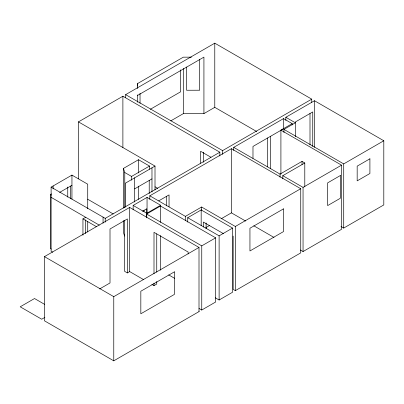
<?xml version="1.0" encoding="UTF-8"?>
<svg xmlns="http://www.w3.org/2000/svg" width="404" height="404" viewBox="0 0 404 404"><rect width="100%" height="100%" fill="white"/><g stroke="black" fill="none" stroke-linecap="round" stroke-linejoin="round"><path stroke-width="0.61" d="M137.542 88.582L137.572 83.572L183.305 57.171L191.425 57.151M78.462 178.866L78.462 121.877L122.887 96.228L219.842 152.207L219.842 155.979M125.634 97.788L125.634 94.642L214.776 43.172L311.736 99.152L311.736 102.298M137.501 95.475L203.924 57.126L203.924 113.605L183.305 113.65L170.781 120.877M150.298 109.307L180.553 91.844L180.553 69.882M52.732 252.227L51.111 251.293L51.111 187.128L71.947 175.099L87.724 184.204L87.724 208.737M51.303 249.066L50.384 248.536L50.384 194.566L51.47 193.935M59.646 192.39L71.947 185.29M203.924 113.605L214.776 107.343L256.722 131.558M123.467 208.045L123.467 168.412L138.516 159.726L149.515 166.074L149.515 169.22M123.467 168.412L124.765 172.508L131.568 176.432L149.515 166.074M155.01 189.981L155.01 166.074L125.346 183.199L125.346 207.106M134.608 188.885L151.975 178.856M82.946 235.194L82.946 218.877L85.693 217.291M51.111 187.128L105.232 218.377L219.842 152.207M125.634 94.642L222.594 150.616L311.736 99.152M44.455 256.641L129.689 207.429L199.005 247.45L199.005 311.615L113.771 360.828L44.455 320.806L44.455 256.641L113.771 296.657L199.005 247.45M133.158 209.828L133.158 205.424L147.051 197.404L160.656 205.257L160.656 206.515M149.803 199.414L149.803 195.819L231.421 148.697L300.738 188.713L300.738 252.879L235.325 290.643L233.159 289.39L233.159 236.088M233.734 150.505L233.734 147.359L283.517 118.619L292.198 123.629L292.198 124.892M285.83 120.427L285.83 117.281L314.484 100.737L383.8 140.759L383.8 204.924L343.713 228.068L340.996 226.498M280.911 174.185L280.911 130.149L292.198 123.629M158.737 200.849L169.049 194.9L169.049 206.823M283.951 132.542L283.951 129.396L295.38 122.796L285.83 117.281M142.501 211.226L146.763 208.767L146.763 217.054M160.656 205.257L146.763 213.277L133.158 205.424M146.617 217.806L146.617 214.029L160.509 206.01L215.645 237.84L215.645 302.005L201.753 310.03L199.041 308.459M149.803 195.819L185.401 216.372L201.611 207.015L235.325 226.477L300.738 188.713M187.719 222.109L187.719 217.706L201.177 209.939L232.578 228.068L232.578 292.233L219.119 300L215.327 297.814M233.734 147.359L280.043 174.094L302.041 161.393L304.788 162.984L304.788 186.885M282.79 178.826L282.79 175.679L304.788 162.984M44.889 317.382L41.703 319.221L20.2 306.803L34.527 298.531L44.743 304.429M99.626 288.951L110.009 282.957L110.009 228.987L127.371 218.958L127.371 272.932L129.689 271.594L143.733 279.704M205.929 227.578L209.727 225.387M221.114 218.811L231.421 212.863L245.612 221.054M146.617 214.029L201.753 245.864L215.645 237.84M187.719 217.706L219.119 235.835L232.578 228.068M282.79 175.679L303.05 187.38L341.547 165.155L341.547 229.321L303.05 251.546L300.384 250.005M283.951 129.396L343.713 163.903L383.8 140.759M151.838 284.386L154 285.633L156.747 284.042L156.747 281.538M280.911 130.149L341.547 165.155M210.908 157.237L200.596 151.288L200.596 163.211M78.462 121.877L155.01 166.074M253.798 225.78L273.993 237.441M155.025 186.799L157.747 188.375M223.372 233.613L203.343 222.054L203.343 227.068M87.688 199.228L113.206 213.958M50.384 194.566L51.303 195.092M51.111 197.319L99.263 225.124M82.946 218.877L96.511 226.71M168.7 274.902L174.705 278.371M127.371 272.932L124.624 271.347L124.624 220.508M124.584 236.088L123.467 232.578L123.467 220.624M343.713 163.903L343.713 228.068M314.484 100.737L314.484 147.293M312.746 146.45L312.746 111.933L295.38 121.963L295.38 136.638M309.999 113.484L309.999 144.864M303.05 187.38L303.05 251.546M302.041 161.393L302.041 164.539M283.517 118.619L283.517 128.81L252.98 146.44L252.98 158.363M280.043 174.094L280.043 177.24M270.347 136.416L270.347 168.423M267.599 137.966L267.599 166.832M235.325 226.477L235.325 290.643M231.421 148.697L231.421 212.863M222.594 150.616L222.594 154.394M219.119 235.835L219.119 300M214.776 43.172L214.776 107.343M206.096 222.973L206.096 228.619M203.343 152.207L203.343 162.251M201.753 245.864L201.753 310.03M201.611 207.015L201.611 210.787M201.177 209.939L201.177 225.664M199.677 59.474L199.677 90.223L186.577 90.249L186.577 67.034M199.086 311.1L199.086 311.398M188.153 253.924L188.153 252.046L154 232.325L154 273.715M185.401 216.372L185.401 220.771M183.305 68.463L183.305 113.65M166.302 196.45L166.302 205.863M160.509 206.01L160.509 222.367M160.509 235.577L160.509 270.175M156.747 233.876L156.747 272.129M154 283.123L154 285.633M151.975 167.827L151.975 191.986M149.222 180.396L149.222 193.521M147.051 197.404L147.051 213.761M144.016 210.333L144.016 211.595M140.037 93.273L140.037 103.313M138.516 159.726L138.516 172.937M138.516 186.143L138.516 199.354M137.572 83.572L137.572 86.082M137.572 94.864L137.562 102.232M134.608 177.856L134.608 202.01M131.568 176.432L131.568 180.209M129.689 207.429L129.689 271.594M124.765 172.508L124.765 207.737M122.887 96.228L122.887 147.581M113.771 296.657L113.771 360.828M105.232 218.377L105.232 222.149M103.06 217.12L103.06 223.119M87.724 221.321L87.724 232.012M85.693 219.801L85.693 233.608M71.947 175.099L71.947 199.096M70.503 186.128L70.503 198.677M67.751 187.047L67.751 197.091M53.136 185.956L53.136 188.956M340.385 175.513L327.654 182.866L327.654 205.591L340.385 198.243L340.385 175.513M369.907 158.807L357.171 166.155L357.171 180.861L369.907 173.508L369.907 158.807M174.402 271.847L140.829 291.228L140.829 313.787L174.402 294.405L174.402 271.847M283.517 208.853L249.945 228.235L249.945 250.96L283.517 231.578L283.517 208.853"/></g></svg>
